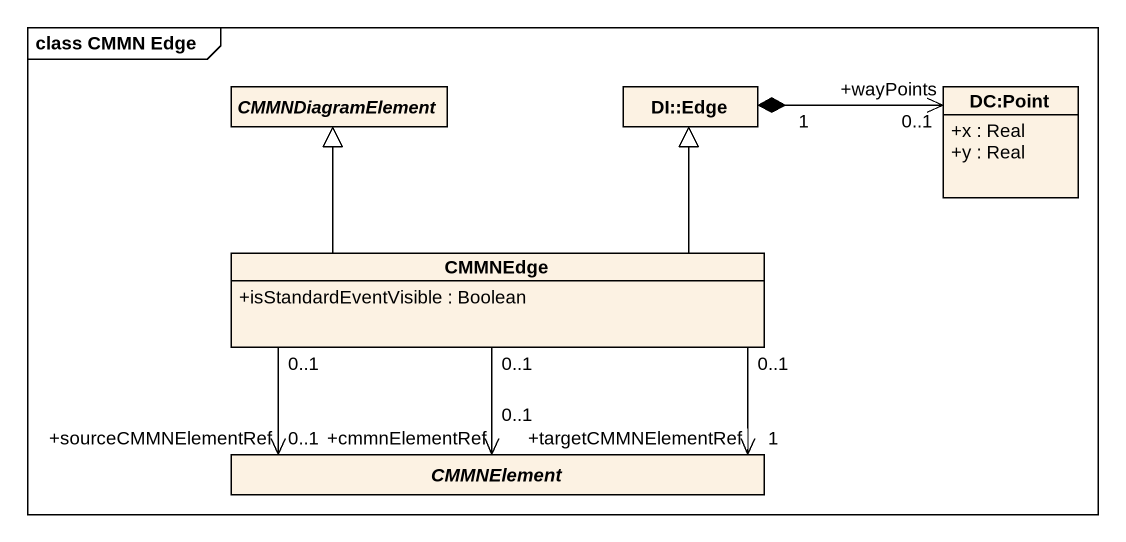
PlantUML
@startuml
mainframe class CMMN Edge
hide circle
hide empty members
skinparam classAttributeIconSize 0
abstract class CMMNDiagramElement
class "DI::Edge" as DI_Edge
class "DC:Point" as DC_Point {
  +x : Real
  +y : Real
}
class CMMNEdge {
  +isStandardEventVisible : Boolean
}
abstract class CMMNElement
DI_Edge "1" *-right-> "+wayPoints\n0..1" DC_Point
CMMNEdge -up-|> CMMNDiagramElement
CMMNEdge -up-|> DI_Edge
CMMNEdge "0..1" --> "+sourceCMMNElementRef\n0..1" CMMNElement
CMMNEdge "0..1" --> "+targetCMMNElementRef\n1" CMMNElement
CMMNEdge "0..1" --> "+cmmnElementRef\n0..1" CMMNElement
@enduml
